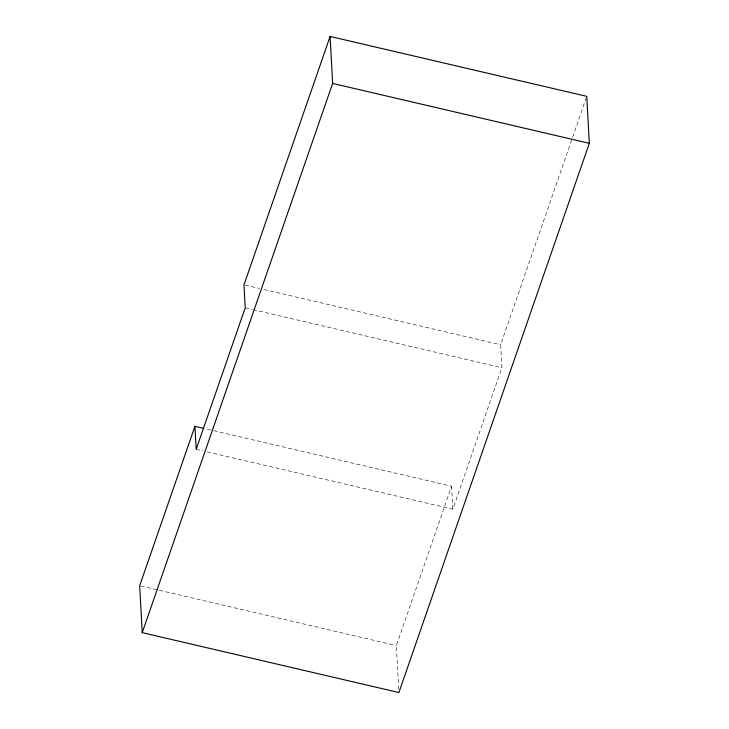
<?xml version="1.0" encoding="UTF-8"?>
<svg xmlns="http://www.w3.org/2000/svg" width="729" height="729" viewBox="0 0 729 729"><rect width="100%" height="100%" fill="white"/><g stroke="black" fill="none" stroke-linecap="round" stroke-linejoin="round"><path stroke-width="0.55" stroke-dasharray="3.65 2.73" d="M398.717 689.197L396.357 645.575L451.606 486.225L204.885 428.643M207.236 451.889L452.846 509.206L501.898 367.735L500.65 344.753L572.229 138.291M572.602 137.216L586.772 96.356M245.09 285.103L259.469 288.456M263.898 289.495L500.65 344.753M245.226 307.829L251.869 309.378M252.972 309.634L501.898 367.735M196.174 449.301L202.817 450.85M140.788 585.934L396.357 645.575M451.606 486.225L452.846 509.206"/><path stroke-width="1.09" d="M194.935 426.319L139.686 585.669L142.228 632.644L398.9 692.55L589.314 143.331L586.772 96.356L330.1 36.45L243.987 284.839L245.226 307.829L196.174 449.301L194.935 426.319L203.783 428.388M142.228 632.644L332.643 83.425L330.1 36.45M332.643 83.425L589.314 143.331"/></g></svg>
